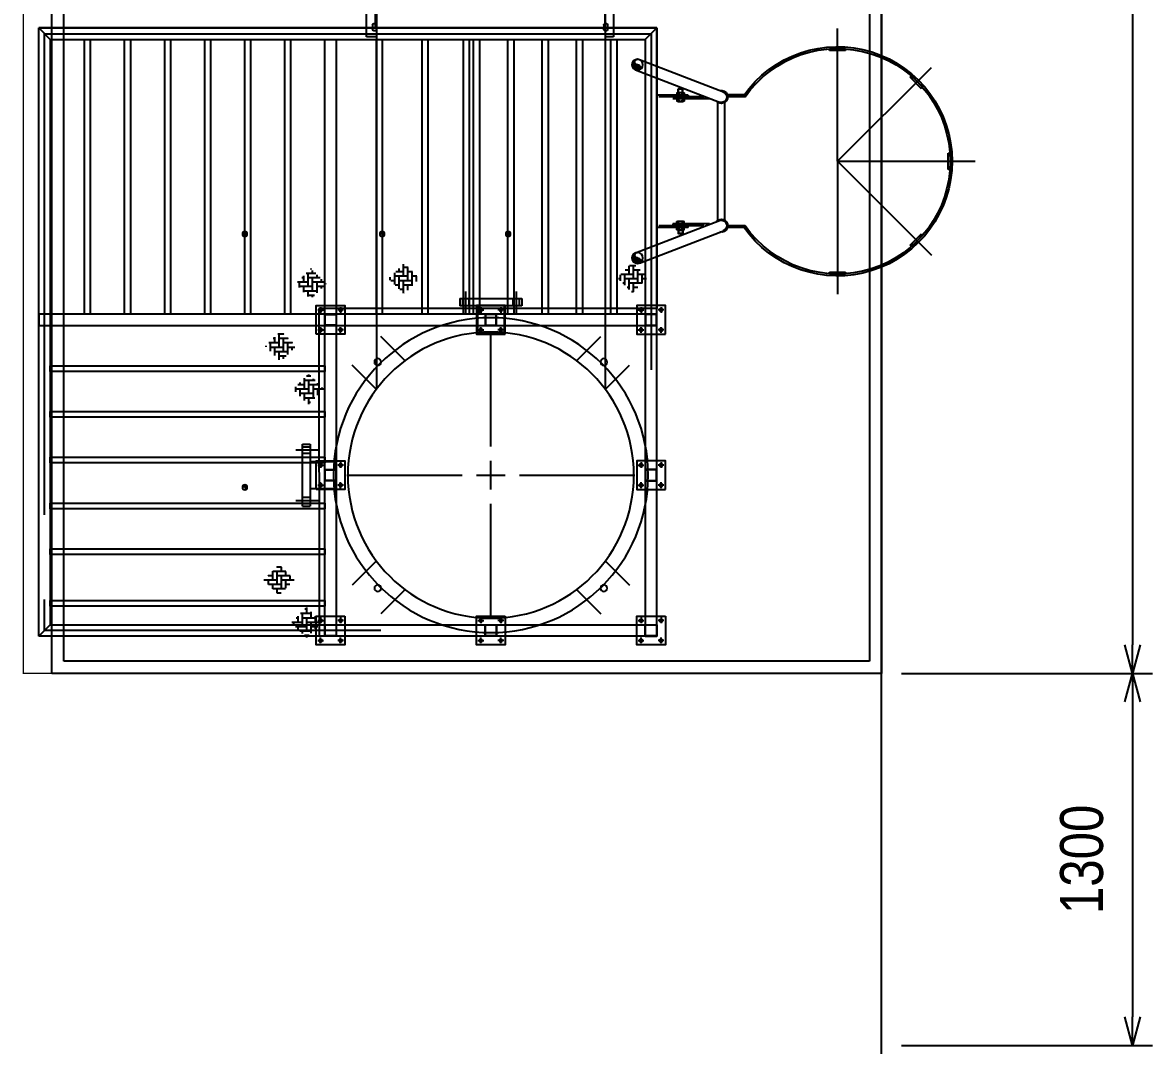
# Model space of a CAD drawing. Header units: millimetres. Extents: x -22441 to 51020, y -26401 to 84849.
# Drawn here: x 42008 to 45957, y 38500 to 42074 of the extents above; entities that cross this region are included whole.
import ezdxf

# ---------------------------------------------------------------- set-up
doc = ezdxf.new("R2010")
doc.units = ezdxf.units.MM
doc.layers.get('Defpoints').update_dxf_attribs({"color": 5})
doc.layers.add('SEAS-CCL-DUCT TEXT', color=7, linetype='Continuous')
doc.styles.add('.VnBook-AntiquaH', font='')
doc.styles.get('.VnBook-AntiquaH').set_extended_font_data('.VnArial NarrowH')
doc.dimstyles.new('1-100(MC)', dxfattribs={"dimtxt": 150, "dimasz": 100, "dimexe": 70, "dimexo": 70, "dimgap": 100, "dimtad": 1, "dimdec": 0, "dimzin": 0, "dimdsep": 46, "dimtxsty": '.VnBook-AntiquaH', "dimblk": 'OPEN30', "dimcen": 0, "dimdle": 70, "dimclrd": 8, "dimclre": 8, "dimclrt": 4, "dimadec": 0, "dimazin": 0, "dimtfac": 1, "dimtdec": 0, "dimtofl": 0, "dimtmove": 0, "dimatfit": 3, "dimldrblk": 'OPEN30', "dimfxl": 1, "dimtolj": 1, "dimtzin": 0, "dimlwd": -1, "dimlwe": -1, "dimarcsym": 0})

# ---------------------------------------------------------------- blocks, each defined once
blk = doc.blocks.new('A$7E95C11161D139')
at = {"lineweight": -3}
h = blk.add_hatch(color=256, dxfattribs=at)
h.dxf.hatch_style = 1
h.paths.add_polyline_path([(-15529.2, 2047.2, -0.414214), (-15548.3, 2028.1, -0.414214), (-15567.5, 2047.2, -1), (-15548.3, 2047.2, 1)])
h = blk.add_hatch(color=256, dxfattribs=at)
h.dxf.hatch_style = 1
h.paths.add_polyline_path([(-14854.2, 2047.2, -0.414214), (-14873.3, 2028.1, -0.414214), (-14892.5, 2047.2, -1), (-14873.3, 2047.2, 1)])
h = blk.add_hatch(color=256, dxfattribs=at)
h.dxf.hatch_style = 1
h.paths.add_polyline_path([(-15473.4, 1594.9, -0.414214), (-15464.9, 1603.4, -0.414214), (-15456.4, 1594.9, -1), (-15464.9, 1594.9, 1)])
h = blk.add_hatch(color=256, dxfattribs=at)
h.dxf.hatch_style = 1
h.paths.add_polyline_path([(-15473.4, 1154.5, -0.414214), (-15464.9, 1163, -0.414214), (-15456.4, 1154.5, -1), (-15464.9, 1154.5, 1)])
h = blk.add_hatch(color=256, dxfattribs=at)
h.dxf.hatch_style = 1
h.paths.add_polyline_path([(-16358.4, 674.5, -0.414214), (-16349.9, 683, -0.414214), (-16341.4, 674.5, -1), (-16349.9, 674.5, 1)])
h = blk.add_hatch(color=256, dxfattribs=at)
h.dxf.hatch_style = 1
h.paths.add_polyline_path([(-15473.4, 674.5, -0.414214), (-15464.9, 683, -0.414214), (-15456.4, 674.5, -1), (-15464.9, 674.5, 1)])
at = {"lineweight": -3, "ltscale": 2}
for q in [(-15210.8, 3227.1), (-15539.2, 3074.9), (-14882.5, 3074.9), (-15675.2, 2746.5), (-14746.4, 2746.5)]:
    blk.add_line((-15210.8, 2746.5), q, dxfattribs=at)
at = {"lineweight": -3}
for p, q in [((-15182.7, 3140.2), (-15238.9, 3140.2)), ((-15238.9, 3140.2), (-15238.9, 3133.5)), ((-15238.9, 3133.5), (-15182.7, 3133.5)), ((-15182.7, 3133.5), (-15182.7, 3140.2)), ((-15469.3, 3044.8), (-15509.1, 3005)), ((-15464.6, 3040), (-15469.3, 3044.8)), ((-14952.3, 3044.7), (-14957, 3040)), ((-14912.5, 3005), (-14952.3, 3044.7)), ((-15509.1, 3005), (-15504.3, 3000.3)), ((-15504.3, 3000.3), (-15464.6, 3040)), ((-14957, 3040), (-14917.3, 3000.2)), ((-14917.3, 3000.2), (-14912.5, 3005)), ((-15597.8, 2774.6), (-15604.6, 2774.6)), ((-15604.6, 2774.6), (-15604.6, 2718.4)), ((-15597.8, 2718.4), (-15597.8, 2774.6)), ((-14823.8, 2774.5), (-14823.8, 2718.3)), ((-14817.1, 2774.5), (-14823.8, 2774.5)), ((-14817.1, 2718.3), (-14817.1, 2774.5)), ((-15604.6, 2718.4), (-15597.8, 2718.4)), ((-14823.8, 2718.3), (-14817.1, 2718.3)), ((-15442.6, 2419.9), (-15442.6, 2361.8)), ((-15435.8, 2423.4), (-15435.8, 2362.8)), ((-14985.8, 2423.4), (-14985.8, 2362.8)), ((-14979.1, 2419.9), (-14979.1, 2361.8)), ((-15566.2, 2054.1), (-15453.7, 2347.2)), ((-15530.5, 2040.4), (-15418, 2333.5)), ((-15417, 2352.7), (-15004.6, 2352.7)), ((-14891.2, 2040.4), (-15003.7, 2333.5)), ((-14855.5, 2054.1), (-14968, 2347.2)), ((-15429.3, 2298.9), (-15429.3, 2171.2)), ((-15417, 2328), (-15004.6, 2328)), ((-14992.4, 2298.9), (-14992.4, 2171.2)), ((-15435.8, 2278.9), (-15435.8, 2122.1)), ((-14985.8, 2278.9), (-14985.8, 2122.1)), ((-15442.4, 2223.7), (-15435.8, 2223.7)), ((-15442.4, 2223.7), (-15442.4, 2119.5)), ((-14979.3, 2223.7), (-14985.8, 2223.7)), ((-14979.3, 2223.7), (-14979.3, 2119.5)), ((-15463.3, 2205.4), (-15464.6, 2204)), ((-15451.5, 2204), (-15464.6, 2204)), ((-15464.6, 2204), (-15464.6, 2190.9)), ((-15451.5, 2190.9), (-15464.6, 2190.9)), ((-15464.6, 2190.9), (-15463.3, 2189.6)), ((-15451.5, 2205.4), (-15463.3, 2205.4)), ((-15463.3, 2205.4), (-15463.3, 2189.6)), ((-15451.5, 2189.6), (-15463.3, 2189.6)), ((-15451.5, 2187.8), (-15451.5, 2207.1)), ((-15450.2, 2210.4), (-15443.7, 2210.4)), ((-15450.2, 2203.9), (-15443.7, 2203.9)), ((-15450.2, 2191), (-15443.7, 2191)), ((-15450.2, 2184.6), (-15443.7, 2184.6)), ((-15442.4, 2187.8), (-15442.4, 2207.1)), ((-15429.3, 2210.4), (-15421.5, 2210.4)), ((-15429.3, 2203.9), (-15421.5, 2203.9)), ((-15429.3, 2191), (-15421.5, 2191)), ((-15429.3, 2184.6), (-15421.5, 2184.6)), ((-15420.2, 2187.8), (-15420.2, 2207.1)), ((-15001.4, 2187.8), (-15001.4, 2207.1)), ((-14992.4, 2210.4), (-15000.2, 2210.4)), ((-14992.4, 2203.9), (-15000.2, 2203.9)), ((-14992.4, 2191), (-15000.2, 2191)), ((-14992.4, 2184.6), (-15000.2, 2184.6)), ((-14979.2, 2187.8), (-14979.2, 2207.1)), ((-14971.4, 2210.4), (-14978, 2210.4)), ((-14971.4, 2203.9), (-14978, 2203.9)), ((-14971.4, 2191), (-14978, 2191)), ((-14971.4, 2184.6), (-14978, 2184.6)), ((-14970.2, 2187.8), (-14970.2, 2207.1)), ((-14970.1, 2205.4), (-14958.3, 2205.4)), ((-14970.1, 2204), (-14957, 2204)), ((-14970.1, 2190.9), (-14957, 2190.9)), ((-14970.1, 2189.6), (-14958.3, 2189.6)), ((-14958.3, 2205.4), (-14957, 2204)), ((-14958.3, 2205.4), (-14958.3, 2189.6)), ((-14957, 2190.9), (-14958.3, 2189.6)), ((-14957, 2204), (-14957, 2190.9)), ((-15429.3, 2171.2), (-15435.8, 2171.2)), ((-16869.9, 2114.5), (-14744.9, 2114.5)), ((-16869.9, 2074.5), (-16869.9, 2114.5)), ((-16829.9, 2114.5), (-16869.9, 2114.5)), ((-16869.9, 2114.5), (-16869.9, -45.5)), ((-16829.9, -5.5), (-16829.9, 2114.5)), ((-15784.9, -45.5), (-15784.9, 2114.5)), ((-15784.9, 2114.5), (-15744.9, 2114.5)), ((-15744.9, 2114.5), (-15744.9, -45.5)), ((-14744.9, 2114.5), (-14784.9, 2074.5)), ((-14784.9, 2074.5), (-14744.9, 2114.5)), ((-14744.9, 2114.5), (-14744.9, -45.5)), ((-14784.9, 2074.5), (-16869.9, 2074.5)), ((-14784.9, -5.5), (-14784.9, 2074.5)), ((-16608.3, 1935.2), (-16691.9, 2018.8)), ((-16006.5, 1935.2), (-15922.9, 2018.8)), ((-14784.9, 1974.5), (-15744.9, 1974.5)), ((-15744.9, 1974.5), (-15744.9, 1954.5)), ((-15744.9, 1954.5), (-14784.9, 1954.5)), ((-14784.9, 1954.5), (-14784.9, 1974.5)), ((-13865.4, 1963.7), (-14776.4, 1963.7)), ((-14776.4, 1963.7), (-14776.4, 1935.7)), ((-14735.4, 1942.6), (-14748.7, 1942.6)), ((-16708.1, 1835.4), (-16791.7, 1919)), ((-14248.8, 1934.5), (-16007.4, 1934.5)), ((-15906.7, 1835.4), (-15823, 1919)), ((-14735.4, 1929.4), (-14748.7, 1929.4)), ((-15744.9, 1854.5), (-15744.9, 1834.5)), ((-14784.9, 1854.5), (-15744.9, 1854.5)), ((-15744.9, 1834.5), (-14784.9, 1834.5)), ((-14784.9, 1834.5), (-14784.9, 1854.5)), ((-15744.9, 1734.5), (-15744.9, 1714.5)), ((-14784.9, 1734.5), (-15744.9, 1734.5)), ((-15744.9, 1714.5), (-14784.9, 1714.5)), ((-14784.9, 1714.5), (-14784.9, 1734.5)), ((-15666.3, 1622.7), (-15744.2, 1622.7)), ((-15715.6, 1643.3), (-15715.6, 1425.7)), ((-15689.7, 1643.3), (-15715.6, 1643.3)), ((-15689.7, 1633.9), (-15715.6, 1633.9)), ((-15689.7, 1425.7), (-15689.7, 1643.3)), ((-15715.6, 1581.6), (-15807.4, 1581.6)), ((-15807.4, 1487.4), (-15807.4, 1581.6)), ((-15744.9, 1614.5), (-15744.9, 1594.5)), ((-14784.9, 1614.5), (-15744.9, 1614.5)), ((-15744.9, 1594.5), (-14784.9, 1594.5)), ((-15689.7, 1611.6), (-15715.6, 1611.6)), ((-14784.9, 1594.5), (-14784.9, 1614.5)), ((-15715.6, 1487.4), (-15807.4, 1487.4)), ((-14784.9, 1494.5), (-15744.9, 1494.5)), ((-15744.9, 1494.5), (-15744.9, 1474.5)), ((-15744.9, 1474.5), (-14784.9, 1474.5)), ((-14784.9, 1474.5), (-14784.9, 1494.5)), ((-15744.9, 1459.1), (-15744.9, 1439.1)), ((-14784.9, 1459.1), (-15744.9, 1459.1)), ((-15744.9, 1439.1), (-14784.9, 1439.1)), ((-15666.3, 1446.3), (-15744.2, 1446.3)), ((-15689.7, 1457.4), (-15715.6, 1457.4)), ((-15689.7, 1435.1), (-15715.6, 1435.1)), ((-15689.7, 1425.7), (-15715.6, 1425.7)), ((-14784.9, 1439.1), (-14784.9, 1459.1)), ((-14784.9, 1314.5), (-15744.9, 1314.5)), ((-15744.9, 1314.5), (-15744.9, 1294.5)), ((-14784.9, 1294.5), (-14784.9, 1314.5)), ((-15744.9, 1294.5), (-14784.9, 1294.5)), ((-16708.1, 1233.6), (-16791.7, 1150)), ((-15906.7, 1233.6), (-15823, 1150)), ((-14784.9, 1154.5), (-15744.9, 1154.5)), ((-15744.9, 1154.5), (-15744.9, 1134.5)), ((-14784.9, 1134.5), (-14784.9, 1154.5)), ((-16608.3, 1133.8), (-16691.9, 1050.1)), ((-14248.8, 1134.5), (-16007.4, 1134.5)), ((-16006.5, 1133.8), (-15922.9, 1050.1)), ((-15744.9, 1134.5), (-14784.9, 1134.5)), ((-14776.4, 1133.4), (-14776.4, 1100.2)), ((-14735.4, 1134.6), (-14748.7, 1134.6)), ((-14735.4, 1121.3), (-14748.7, 1121.3)), ((-14776.4, 1100.2), (-13865.4, 1100.2)), ((-14784.9, 994.5), (-16869.9, 994.5)), ((-16869.9, 994.5), (-16869.9, 954.5)), ((-16354.4, 994.5), (-16260.3, 994.5)), ((-16354.4, 902.7), (-16354.4, 994.5)), ((-16260.3, 902.7), (-16260.3, 994.5)), ((-14784.9, 954.5), (-14784.9, 994.5)), ((-16869.9, 954.5), (-14784.9, 954.5)), ((-16744.9, 954.5), (-16764.9, 954.5)), ((-16764.9, 954.5), (-16764.9, -5.5)), ((-16744.9, -5.5), (-16744.9, 954.5)), ((-16564.9, 954.5), (-16584.9, 954.5)), ((-16584.9, 954.5), (-16584.9, -5.5)), ((-16564.9, -5.5), (-16564.9, 954.5)), ((-16404.9, 954.5), (-16424.9, 954.5)), ((-16424.9, 954.5), (-16424.9, -5.5)), ((-16404.9, -5.5), (-16404.9, 954.5)), ((-16264.9, 954.5), (-16264.9, -5.5)), ((-16244.9, 954.5), (-16264.9, 954.5)), ((-16244.9, -5.5), (-16244.9, 954.5)), ((-16104.9, 954.5), (-16104.9, -5.5)), ((-16084.9, 954.5), (-16104.9, 954.5)), ((-16084.9, -5.5), (-16084.9, 954.5)), ((-15944.9, 954.5), (-15944.9, -5.5)), ((-15924.9, 954.5), (-15944.9, 954.5)), ((-15924.9, -5.5), (-15924.9, 954.5)), ((-16395.6, 853.4), (-16395.6, 931.3)), ((-16219.2, 853.4), (-16219.2, 931.3)), ((-16416.2, 876.8), (-16416.2, 902.7)), ((-16198.6, 902.7), (-16416.2, 902.7)), ((-16416.2, 876.8), (-16198.6, 876.8)), ((-16406.8, 876.8), (-16406.8, 902.7)), ((-16384.4, 876.8), (-16384.4, 902.7)), ((-16230.3, 876.8), (-16230.3, 902.7)), ((-16208, 876.8), (-16208, 902.7)), ((-16198.6, 876.8), (-16198.6, 902.7)), ((-14784.9, 834.5), (-15744.9, 834.5)), ((-15744.9, 834.5), (-15744.9, 814.5)), ((-14784.9, 814.5), (-14784.9, 834.5)), ((-15744.9, 814.5), (-14784.9, 814.5)), ((-15744.9, 694.5), (-15744.9, 674.5)), ((-14784.9, 694.5), (-15744.9, 694.5)), ((-15744.9, 674.5), (-14784.9, 674.5)), ((-14784.9, 674.5), (-14784.9, 694.5)), ((-14784.9, 554.5), (-15744.9, 554.5)), ((-15744.9, 554.5), (-15744.9, 534.5)), ((-14784.9, 534.5), (-14784.9, 554.5)), ((-15744.9, 534.5), (-14784.9, 534.5)), ((-15744.9, 414.5), (-15744.9, 394.5)), ((-14784.9, 414.5), (-15744.9, 414.5)), ((-14784.9, 394.5), (-14784.9, 414.5)), ((-15744.9, 394.5), (-14784.9, 394.5)), ((-15744.9, 274.5), (-15744.9, 254.5)), ((-14784.9, 274.5), (-15744.9, 274.5)), ((-15744.9, 254.5), (-14784.9, 254.5)), ((-14784.9, 254.5), (-14784.9, 274.5)), ((-14784.9, 134.5), (-15744.9, 134.5)), ((-15744.9, 134.5), (-15744.9, 114.5)), ((-14784.9, 114.5), (-14784.9, 134.5)), ((-15744.9, 114.5), (-14784.9, 114.5)), ((-16829.9, -5.5), (-16869.9, -45.5)), ((-16869.9, -45.5), (-16829.9, -5.5)), ((-14784.9, -5.5), (-16829.9, -5.5)), ((-16764.9, -5.5), (-16744.9, -5.5)), ((-16584.9, -5.5), (-16564.9, -5.5)), ((-16424.9, -5.5), (-16404.9, -5.5)), ((-16264.9, -5.5), (-16244.9, -5.5)), ((-16104.9, -5.5), (-16084.9, -5.5)), ((-15944.9, -5.5), (-15924.9, -5.5)), ((-14744.9, -45.5), (-14784.9, -5.5)), ((-14744.9, -45.5), (-14784.9, -5.5)), ((-16869.9, -45.5), (-14744.9, -45.5)), ((-15744.9, -45.5), (-15784.9, -45.5))]:
    blk.add_line(p, q, dxfattribs=at)
at = {"lineweight": -3, "ltscale": 20}
for p, q in [((-17000, 2900), (-17000, 0)), ((0, 2900), (-17000, 2900)), ((-16958, 2858), (-16958, 42)), ((-42, 2858), (-16958, 2858)), ((-14744.9, 2114.5), (-15725.7, 2114.5)), ((-15725.7, 2114.5), (-15725.7, 933.4)), ((-14744.9, -45.5), (-14744.9, 2114.5)), ((-16869.9, 934.5), (-16869.9, -45.5)), ((-15725.7, 933.4), (-16869.9, 934.5)), ((-16958, 42), (-42, 42)), ((-17000, 0), (0, 0)), ((-16869.9, -45.5), (-14744.9, -45.5))]:
    blk.add_line(p, q, dxfattribs=at)
at = {"lineweight": -3, "ltscale": 0.1}
for p, q in [((-16884.9, 2139.5), (-16884.9, 2119.5)), ((-16814.9, 2139.5), (-16814.9, 2119.5)), ((-16342.4, 2139.5), (-16342.4, 2119.5)), ((-16272.4, 2139.5), (-16272.4, 2119.5)), ((-15799.9, 2139.5), (-15799.9, 2119.5)), ((-15729.9, 2139.5), (-15729.9, 2119.5)), ((-16894.9, 2129.5), (-16874.9, 2129.5)), ((-16804.9, 2129.5), (-16824.9, 2129.5)), ((-16352.4, 2129.5), (-16332.4, 2129.5)), ((-16262.4, 2129.5), (-16282.4, 2129.5)), ((-15809.9, 2129.5), (-15789.9, 2129.5)), ((-15719.9, 2129.5), (-15739.9, 2129.5)), ((-16894.9, 2059.5), (-16874.9, 2059.5)), ((-16884.9, 2049.5), (-16884.9, 2069.5)), ((-16804.9, 2059.5), (-16824.9, 2059.5)), ((-16814.9, 2049.5), (-16814.9, 2069.5)), ((-16352.4, 2059.5), (-16332.4, 2059.5)), ((-16342.4, 2049.5), (-16342.4, 2069.5)), ((-16262.4, 2059.5), (-16282.4, 2059.5)), ((-16272.4, 2049.5), (-16272.4, 2069.5)), ((-15809.9, 2059.5), (-15789.9, 2059.5)), ((-15799.9, 2049.5), (-15799.9, 2069.5)), ((-15719.9, 2059.5), (-15739.9, 2059.5)), ((-15729.9, 2049.5), (-15729.9, 2069.5)), ((-15637, 2064), (-15637, 2018.3)), ((-15636.9, 2064), (-15606.5, 2064)), ((-15621.7, 2079.2), (-15621.7, 2064)), ((-15606.5, 2071.8), (-15606.5, 2048.8)), ((-15591.2, 2056.6), (-15591.2, 2033.6)), ((-15667.4, 2033.6), (-15637, 2033.6)), ((-15667.4, 2033.5), (-15667.4, 2026.7)), ((-15659, 2018.3), (-15621.7, 2018.3)), ((-15652.2, 2048.7), (-15652.2, 2033.6)), ((-15652.2, 2018.3), (-15652.2, 2011.5)), ((-15637, 2048.8), (-15591.2, 2048.8)), ((-15621.7, 2048.8), (-15621.7, 2003.1)), ((-15621.7, 2033.6), (-15576, 2033.6)), ((-15606.5, 2033.6), (-15606.5, 1988.4)), ((-15606.5, 2018.3), (-15576.6, 2018.3)), ((-15591.2, 2018.3), (-15591.2, 2003.6)), ((-15576, 2041.3), (-15576, 2041.3)), ((-15576, 2041.3), (-15576, 2018.9)), ((-15643.8, 2003.1), (-15606.5, 2003.1)), ((-15637, 2003.1), (-15637, 1996.2)), ((-15628.6, 1987.8), (-15607, 1987.8)), ((-15628.6, 1987.8), (-15628.6, 1987.8)), ((-15621.7, 1987.8), (-15621.7, 1981)), ((-16894.9, 1569.5), (-16874.9, 1569.5)), ((-16884.9, 1579.5), (-16884.9, 1559.5)), ((-16804.9, 1569.5), (-16824.9, 1569.5)), ((-16814.9, 1579.5), (-16814.9, 1559.5)), ((-15809.9, 1569.5), (-15789.9, 1569.5)), ((-15799.9, 1579.5), (-15799.9, 1559.5)), ((-15719.9, 1569.5), (-15739.9, 1569.5)), ((-15729.9, 1579.5), (-15729.9, 1559.5)), ((-16884.9, 1489.5), (-16884.9, 1509.5)), ((-16814.9, 1489.5), (-16814.9, 1509.5)), ((-15799.9, 1489.5), (-15799.9, 1509.5)), ((-15729.9, 1489.5), (-15729.9, 1509.5)), ((-16894.9, 1499.5), (-16874.9, 1499.5)), ((-16804.9, 1499.5), (-16824.9, 1499.5)), ((-15809.9, 1499.5), (-15789.9, 1499.5)), ((-15719.9, 1499.5), (-15739.9, 1499.5)), ((-15630.7, 1274.7), (-15612.7, 1274.7)), ((-15627.9, 1277.5), (-15627.9, 1274.7)), ((-15612.7, 1276.2), (-15612.7, 1259.4)), ((-15673.6, 1231.8), (-15673.6, 1231.1)), ((-15671.5, 1229), (-15627.9, 1229)), ((-15661.2, 1244.2), (-15643.1, 1244.2)), ((-15658.4, 1247), (-15658.4, 1244.2)), ((-15658.4, 1229), (-15658.4, 1215.9)), ((-15643.1, 1262.3), (-15643.1, 1229)), ((-15643.1, 1259.4), (-15597.4, 1259.4)), ((-15627.9, 1259.4), (-15627.9, 1213.7)), ((-15627.9, 1244.2), (-15582.2, 1244.2)), ((-15612.7, 1244.2), (-15612.7, 1198.5)), ((-15612.7, 1229), (-15570.4, 1229)), ((-15597.4, 1261), (-15597.4, 1244.2)), ((-15597.4, 1229), (-15597.4, 1201.9)), ((-15582.2, 1245.7), (-15582.2, 1229)), ((-15582.2, 1245.7), (-15582.2, 1245.7)), ((-15656.2, 1213.7), (-15612.7, 1213.7)), ((-15643.1, 1213.7), (-15643.1, 1200.6)), ((-15641, 1198.5), (-15600.9, 1198.5)), ((-15627.9, 1198.5), (-15627.9, 1185.4)), ((-15597.4, 1213.7), (-15585.6, 1213.7)), ((-15625.7, 1183.2), (-15616.1, 1183.2)), ((-15625.7, 1183.2), (-15625.7, 1183.2)), ((-16894.9, 1009.5), (-16874.9, 1009.5)), ((-16884.9, 1019.5), (-16884.9, 999.5)), ((-16804.9, 1009.5), (-16824.9, 1009.5)), ((-16814.9, 1019.5), (-16814.9, 999.5)), ((-16352.4, 1009.5), (-16332.4, 1009.5)), ((-16342.4, 1019.5), (-16342.4, 999.5)), ((-16262.4, 1009.5), (-16282.4, 1009.5)), ((-16272.4, 1019.5), (-16272.4, 999.5)), ((-15809.9, 1009.5), (-15789.9, 1009.5)), ((-15799.9, 1019.5), (-15799.9, 999.5)), ((-15719.9, 1009.5), (-15739.9, 1009.5)), ((-15729.9, 1019.5), (-15729.9, 999.5)), ((-16884.9, 929.5), (-16884.9, 949.5)), ((-16814.9, 929.5), (-16814.9, 949.5)), ((-16342.4, 929.5), (-16342.4, 949.5)), ((-16272.4, 929.5), (-16272.4, 949.5)), ((-16007.5, 950.3), (-16007.5, 914.2)), ((-15799.9, 929.5), (-15799.9, 949.5)), ((-15729.9, 929.5), (-15729.9, 949.5)), ((-15648.7, 949.1), (-15648.7, 927)), ((-15640.4, 957.5), (-15637.6, 957.5)), ((-15633.5, 953.4), (-15633.5, 911.7)), ((-16894.9, 939.5), (-16874.9, 939.5)), ((-16844.7, 922), (-16837.1, 922)), ((-16837.1, 929.6), (-16837.1, 906.7)), ((-16829.5, 937.2), (-16815.9, 937.2)), ((-16804.9, 939.5), (-16824.9, 939.5)), ((-16821.8, 937.2), (-16821.8, 891.5)), ((-16821.8, 922), (-16800.7, 922)), ((-16806.6, 922), (-16806.6, 876.3)), ((-16352.4, 939.5), (-16332.4, 939.5)), ((-16262.4, 939.5), (-16282.4, 939.5)), ((-16038, 919.8), (-16038, 883.7)), ((-16038, 914.2), (-15992.2, 914.2)), ((-16028.4, 929.4), (-16007.5, 929.4)), ((-16022.7, 935.1), (-16022.7, 929.4)), ((-16022.7, 914.2), (-16022.7, 868.5)), ((-16007.5, 944.7), (-16001.2, 944.7)), ((-15992.2, 935.7), (-15992.2, 898.9)), ((-15992.2, 929.4), (-15986, 929.4)), ((-15977, 920.4), (-15977, 883.7)), ((-15977, 914.2), (-15970.8, 914.2)), ((-15809.9, 939.5), (-15789.9, 939.5)), ((-15719.9, 939.5), (-15739.9, 939.5)), ((-15686.1, 911.7), (-15679.2, 911.7)), ((-15679.2, 918.7), (-15679.2, 896.5)), ((-15670.9, 927), (-15633.5, 927)), ((-15664, 927), (-15664, 881.3)), ((-15664, 911.7), (-15618.2, 911.7)), ((-15655.6, 942.2), (-15648.7, 942.2)), ((-15648.7, 911.7), (-15648.7, 866)), ((-15633.5, 942.2), (-15622.3, 942.2)), ((-15618.2, 938.1), (-15618.2, 896.5)), ((-15618.2, 927), (-15607.1, 927)), ((-15603, 922.9), (-15603, 888.8)), ((-15603, 911.7), (-15591.9, 911.7)), ((-16875.2, 891.5), (-16867.5, 891.5)), ((-16867.5, 899.2), (-16867.5, 882.8)), ((-16861, 876.3), (-16852.3, 876.3)), ((-16860, 906.7), (-16821.8, 906.7)), ((-16852.3, 906.7), (-16852.3, 867.5)), ((-16852.3, 891.5), (-16806.6, 891.5)), ((-16837.1, 891.5), (-16837.1, 852.3)), ((-16837.1, 876.3), (-16791.3, 876.3)), ((-16821.8, 876.3), (-16821.8, 838.8)), ((-16806.6, 906.7), (-16785.4, 906.7)), ((-16791.3, 906.7), (-16791.3, 869.3)), ((-16791.3, 891.5), (-16770.2, 891.5)), ((-16776.1, 891.5), (-16776.1, 884.5)), ((-16776.1, 891.5), (-16776.1, 891.5)), ((-16058.9, 898.9), (-16038, 898.9)), ((-16053.2, 904.6), (-16053.2, 898.9)), ((-16046.3, 883.7), (-16022.7, 883.7)), ((-16022.7, 898.9), (-15977, 898.9)), ((-16007.5, 898.9), (-16007.5, 853.2)), ((-16007.5, 883.7), (-15968, 883.7)), ((-15992.2, 883.7), (-15992.2, 859.5)), ((-15961.8, 905.2), (-15961.8, 890)), ((-15961.8, 905.2), (-15961.8, 905.2)), ((-15961.8, 898.9), (-15955.5, 898.9)), ((-15682.7, 896.5), (-15664, 896.5)), ((-15667.5, 881.3), (-15648.7, 881.3)), ((-15648.7, 896.5), (-15603, 896.5)), ((-15633.5, 896.5), (-15633.5, 858.3)), ((-15633.5, 881.3), (-15610.5, 881.3)), ((-15618.2, 881.3), (-15618.2, 873.6)), ((-15587.8, 907.6), (-15587.8, 907.6)), ((-15587.8, 907.6), (-15587.8, 904)), ((-16845.8, 861), (-16837.1, 861)), ((-16830.5, 845.8), (-16821.8, 845.8)), ((-16830.5, 845.8), (-16830.5, 845.8)), ((-16821.8, 861), (-16799.6, 861)), ((-16806.6, 861), (-16806.6, 854.1)), ((-16689.3, 832), (-16689.3, 818.4)), ((-16674.1, 847.2), (-16674.1, 803.2)), ((-16674.1, 833.7), (-16659.3, 833.7)), ((-16658.9, 833.3), (-16658.9, 788)), ((-16031.1, 868.5), (-16007.5, 868.5)), ((-16015.9, 853.2), (-16015.9, 853.2)), ((-16015.9, 853.2), (-15998.5, 853.2)), ((-15992.2, 868.5), (-15983.3, 868.5)), ((-15870.2, 840.5), (-15860.9, 840.5)), ((-15860.9, 849.8), (-15860.9, 825.2)), ((-15845.6, 841.8), (-15845.6, 810)), ((-15845.6, 840.5), (-15844.3, 840.5)), ((-15652.2, 866), (-15633.5, 866)), ((-15652.2, 866), (-15652.2, 866)), ((-16719.8, 801.5), (-16719.8, 788.2)), ((-16704.6, 816.7), (-16704.6, 772.9)), ((-16704.6, 803.2), (-16658.9, 803.2)), ((-16702.9, 818.4), (-16674.1, 818.4)), ((-16689.3, 803.2), (-16689.3, 757.7)), ((-16658.9, 818.4), (-16644, 818.4)), ((-16643.6, 818), (-16643.6, 772.7)), ((-16643.6, 803.2), (-16628.8, 803.2)), ((-16628.4, 802.8), (-16628.4, 786.9)), ((-16628.4, 802.8), (-16628.4, 802.8)), ((-15904.7, 794.7), (-15876.1, 794.7)), ((-15900.7, 810), (-15891.3, 810)), ((-15891.3, 819.3), (-15891.3, 794.7)), ((-15885.4, 825.2), (-15845.6, 825.2)), ((-15876.1, 825.2), (-15876.1, 779.5)), ((-15876.1, 810), (-15830.4, 810)), ((-15860.9, 810), (-15860.9, 764.3)), ((-15860.9, 794.7), (-15815.1, 794.7)), ((-15845.6, 794.7), (-15845.6, 759)), ((-15830.4, 826.5), (-15830.4, 794.7)), ((-15830.4, 825.2), (-15829.1, 825.2)), ((-15815.1, 811.3), (-15815.1, 789.5)), ((-15815.1, 811.3), (-15815.1, 811.3)), ((-15815.1, 810), (-15813.9, 810)), ((-16719.6, 788), (-16704.6, 788)), ((-16704.4, 772.7), (-16689.3, 772.7)), ((-16689.3, 788), (-16643.6, 788)), ((-16689.1, 757.5), (-16674.1, 757.5)), ((-16674.1, 788), (-16674.1, 742.5)), ((-16674.1, 772.7), (-16642.5, 772.7)), ((-16658.9, 772.7), (-16658.9, 756.4)), ((-16658.9, 757.5), (-16657.8, 757.5)), ((-16628.4, 788), (-16627.3, 788)), ((-15889.4, 779.5), (-15860.9, 779.5)), ((-15874.2, 764.3), (-15845.6, 764.3)), ((-15845.6, 779.5), (-15825.1, 779.5)), ((-15830.4, 779.5), (-15830.4, 774.2)), ((-16673.9, 742.2), (-16673, 742.2)), ((-16673.9, 742.2), (-16673.9, 742.2)), ((-15859, 749), (-15855.6, 749)), ((-15859, 749), (-15859, 749))]:
    blk.add_line(p, q, dxfattribs=at)
at = {"lineweight": -3, "ltscale": 3}
for p, q in [((-14764.9, 2094.9), (-15939.9, 2094.5)), ((-14764.9, -25.5), (-14764.9, 2094.9)), ((-16849.9, 1149.5), (-16849.9, -25.5)), ((-16849.9, -25.5), (-16742.4, -25.5)), ((-16446.6, -25.5), (-14764.9, -25.5))]:
    blk.add_line(p, q, dxfattribs=at)
at = {"lineweight": -3, "transparency": 16777216}
for p, q in [((-16307.4, 1634.5), (-16307.4, 2038)), ((-16307.4, 1484.5), (-16307.4, 1584.5)), ((-16810.9, 1534.5), (-16407.4, 1534.5)), ((-16357.4, 1534.5), (-16257.4, 1534.5)), ((-16207.4, 1534.5), (-15803.9, 1534.5)), ((-16307.4, 1031), (-16307.4, 1434.5))]:
    blk.add_line(p, q, dxfattribs=at)
at = {"lineweight": -3, "ltscale": 5}
for p, q in [((-14745.4, 1932.7), (-14745.4, 1929.4)), ((-13896.4, 1932.7), (-14745.4, 1932.7)), ((-14745.4, 1134.6), (-14745.4, 1131.2)), ((-14745.4, 1131.2), (-13896.4, 1131.2))]:
    blk.add_line(p, q, dxfattribs=at)
at = {"lineweight": -3}
for points in [[(-16799.9, 2144.5), (-16899.9, 2144.5), (-16899.9, 2044.5), (-16799.9, 2044.5)], [(-16357.4, 2144.5), (-16257.4, 2144.5), (-16257.4, 2044.5), (-16357.4, 2044.5)], [(-15814.9, 2144.5), (-15714.9, 2144.5), (-15714.9, 2044.5), (-15814.9, 2044.5)], [(-16829.9, 2114.5), (-16869.9, 2114.5), (-16869.9, 2074.5), (-16829.9, 2074.5)], [(-16830.9, 2113.5), (-16868.9, 2113.5), (-16868.9, 2075.5), (-16830.9, 2075.5)], [(-16327.4, 2114.5), (-16287.4, 2114.5), (-16287.4, 2074.5), (-16327.4, 2074.5)], [(-16326.4, 2113.5), (-16288.4, 2113.5), (-16288.4, 2075.5), (-16326.4, 2075.5)], [(-15784.9, 2114.5), (-15744.9, 2114.5), (-15744.9, 2074.5), (-15784.9, 2074.5)], [(-15783.9, 2113.5), (-15745.9, 2113.5), (-15745.9, 2075.5), (-15783.9, 2075.5)], [(-16799.9, 1584.5), (-16899.9, 1584.5), (-16899.9, 1484.5), (-16799.9, 1484.5)], [(-15814.9, 1584.5), (-15714.9, 1584.5), (-15714.9, 1484.5), (-15814.9, 1484.5)], [(-16829.9, 1554.5), (-16869.9, 1554.5), (-16869.9, 1514.5), (-16829.9, 1514.5)], [(-16830.9, 1553.5), (-16868.9, 1553.5), (-16868.9, 1515.5), (-16830.9, 1515.5)], [(-15784.9, 1554.5), (-15744.9, 1554.5), (-15744.9, 1514.5), (-15784.9, 1514.5)], [(-15783.9, 1553.5), (-15745.9, 1553.5), (-15745.9, 1515.5), (-15783.9, 1515.5)], [(-16799.9, 1024.5), (-16899.9, 1024.5), (-16899.9, 924.5), (-16799.9, 924.5)], [(-16829.9, 994.5), (-16869.9, 994.5), (-16869.9, 954.5), (-16829.9, 954.5)], [(-16830.9, 993.5), (-16868.9, 993.5), (-16868.9, 955.5), (-16830.9, 955.5)], [(-16357.4, 924.5), (-16257.4, 924.5), (-16257.4, 1024.5), (-16357.4, 1024.5)], [(-16327.4, 954.5), (-16287.4, 954.5), (-16287.4, 994.5), (-16327.4, 994.5)], [(-16326.4, 955.5), (-16288.4, 955.5), (-16288.4, 993.5), (-16326.4, 993.5)], [(-15814.9, 924.5), (-15714.9, 924.5), (-15714.9, 1024.5), (-15814.9, 1024.5)], [(-15784.9, 954.5), (-15744.9, 954.5), (-15744.9, 994.5), (-15784.9, 994.5)], [(-15783.9, 955.5), (-15745.9, 955.5), (-15745.9, 993.5), (-15783.9, 993.5)]]:
    blk.add_lwpolyline(points, close=True, dxfattribs=at)
for centre, radius in [((-16884.9, 2129.5), 5), ((-16814.9, 2129.5), 5), ((-16342.4, 2129.5), 5), ((-16272.4, 2129.5), 5), ((-15799.9, 2129.5), 5), ((-15729.9, 2129.5), 5), ((-16884.9, 2059.5), 5), ((-16814.9, 2059.5), 5), ((-16342.4, 2059.5), 5), ((-16272.4, 2059.5), 5), ((-15799.9, 2059.5), 5), ((-15729.9, 2059.5), 5), ((-15548.3, 2047.2), 19.1), ((-14873.3, 2047.2), 19.1), ((-16702.5, 1929.6), 11.8), ((-15912.2, 1929.6), 11.8), ((-15464.9, 1594.9), 8.5), ((-16884.9, 1569.5), 5), ((-16814.9, 1569.5), 5), ((-15799.9, 1569.5), 5), ((-15729.9, 1569.5), 5), ((-16884.9, 1499.5), 5), ((-16814.9, 1499.5), 5), ((-15799.9, 1499.5), 5), ((-15729.9, 1499.5), 5), ((-16702.5, 1139.3), 11.8), ((-15912.2, 1139.3), 11.8), ((-15464.9, 1154.5), 8.5), ((-16884.9, 1009.5), 5), ((-16814.9, 1009.5), 5), ((-16342.4, 1009.5), 5), ((-16272.4, 1009.5), 5), ((-15799.9, 1009.5), 5), ((-15729.9, 1009.5), 5), ((-16884.9, 939.5), 5), ((-16814.9, 939.5), 5), ((-16342.4, 939.5), 5), ((-16272.4, 939.5), 5), ((-15799.9, 939.5), 5), ((-15729.9, 939.5), 5), ((-16349.9, 674.5), 8.5), ((-15464.9, 674.5), 8.5)]:
    blk.add_circle(centre, radius, dxfattribs=at)
at = {"lineweight": -3, "ltscale": 20}
for radius in [550, 500]:
    blk.add_circle((-16307.4, 1534.5), radius, dxfattribs=at)
at = {"lineweight": -3, "ltscale": 5}
blk.add_circle((-16307.4, 1534.5), 500, dxfattribs=at)
at = {"lineweight": -3}
for centre, radius, start, end in [((-15210.8, 2746.5), 400.4, 304.8499, 235.1501), ((-15210.8, 2746.5), 393.8, 304.8499, 235.1501), ((-15435.8, 2340.3), 22.5, 310.0788, 193.6554), ((-15435.8, 2340.3), 19.1, 341.8671, 161.8671), ((-15435.8, 2340.3), 22.5, 310.0788, 90), ((-14985.8, 2340.3), 22.5, 90, 229.9212), ((-14985.8, 2340.3), 22.5, 346.3446, 229.9212), ((-14985.8, 2340.3), 19.1, 18.1329, 198.1329), ((-15446.6, 2207.1), 4.83, 138.2221, 221.7779), ((-15434.7, 2197.5), 16.8, 157.4866, 202.5134), ((-15446.6, 2187.8), 4.83, 138.2221, 221.7779), ((-15447.3, 2207.1), 4.83, 318.2221, 41.7779), ((-15459.2, 2197.5), 16.8, 337.4866, 22.5134), ((-15447.3, 2187.8), 4.83, 318.2221, 41.7779), ((-15425.1, 2207.1), 4.83, 318.2221, 41.7779), ((-15437, 2197.5), 16.8, 337.4866, 22.5134), ((-15425.1, 2187.8), 4.83, 318.2221, 41.7779), ((-14984.6, 2197.5), 16.8, 157.4866, 202.5134), ((-14996.6, 2207.1), 4.83, 138.2221, 221.7779), ((-14996.6, 2187.8), 4.83, 138.2221, 221.7779), ((-14962.4, 2197.5), 16.8, 157.4866, 202.5134), ((-14974.4, 2207.1), 4.83, 138.2221, 221.7779), ((-14974.4, 2187.8), 4.83, 138.2221, 221.7779), ((-14975, 2207.1), 4.83, 318.2221, 41.7779), ((-14987, 2197.5), 16.8, 337.4866, 22.5134), ((-14975, 2187.8), 4.83, 318.2221, 41.7779), ((-15557.9, 2047.2), 9.56, 0, 180), ((-15548.3, 2047.2), 19.1, 159.0031, 339.0031), ((-14882.9, 2047.2), 9.56, 0, 180), ((-14873.3, 2047.2), 19.1, 200.9969, 20.9969), ((-15538.8, 2047.2), 9.56, 180, 0), ((-14863.8, 2047.2), 9.56, 180, 0), ((-14748.7, 1936), 6.64, 90, 270), ((-14735.4, 1936), 6.64, 270, 90), ((-15469.2, 1594.9), 4.25, 0, 180), ((-15460.7, 1594.9), 4.25, 180, 0), ((-15469.1, 1154.5), 4.25, 0, 180), ((-15460.6, 1154.5), 4.25, 180, 0), ((-14748.7, 1127.9), 6.64, 90, 270), ((-14735.4, 1127.9), 6.64, 270, 90), ((-16354.1, 674.5), 4.25, 0, 180), ((-16345.6, 674.5), 4.25, 180, 0), ((-15469.1, 674.5), 4.25, 0, 180), ((-15460.6, 674.5), 4.25, 180, 0)]:
    blk.add_arc(centre, radius, start, end, dxfattribs=at)
blk = doc.blocks.new('_Open30')
at = {"color": 0, "linetype": 'ByBlock', "lineweight": -2}
for p, q in [((-1, 0.267949), (0, 0)), ((0, 0), (-1, -0.267949)), ((0, 0), (-1, 0))]:
    blk.add_line(p, q, dxfattribs=at)
blk = doc.blocks.new('*D3542')
at = {"layer": 'Defpoints', "color": 8}
for p, q in [((45080, 56800), (45956.5, 56800)), ((45886.5, 56700), (45886.5, 39900)), ((45080, 39800), (45956.5, 39800))]:
    blk.add_line(p, q, dxfattribs=at)
at = {"layer": 'Defpoints', "color": 0}
for p in [(45010, 56800), (45010, 39800), (45886.5, 39800)]:
    blk.add_point(p, dxfattribs=at)
at = {"layer": 'Defpoints', "color": 8, "xscale": 100, "yscale": 100, "zscale": 100}
for p, rotation in [((45886.5, 56800), 90), ((45886.5, 39800), 270)]:
    blk.add_blockref('_Open30', p, dxfattribs=dict(at, rotation=rotation))
at = {"layer": 'Defpoints', "color": 4, "insert": (45710, 48300), "char_height": 150, "attachment_point": 5, "rotation": 90, "style": '.VnBook-AntiquaH'}
blk.add_mtext('\\A1;17000', dxfattribs=at)
blk = doc.blocks.new('*D3549')
at = {"layer": 'Defpoints', "color": 8}
for p, q in [((45080, 39800), (45956.5, 39800)), ((45886.5, 39700), (45886.5, 38600)), ((45080, 38500), (45956.5, 38500))]:
    blk.add_line(p, q, dxfattribs=at)
at = {"layer": 'Defpoints', "color": 0}
for p in [(45010, 39800), (45010, 38500), (45886.5, 38500)]:
    blk.add_point(p, dxfattribs=at)
at = {"layer": 'Defpoints', "color": 8, "xscale": 100, "yscale": 100, "zscale": 100}
for p, rotation in [((45886.5, 39800), 90), ((45886.5, 38500), 270)]:
    blk.add_blockref('_Open30', p, dxfattribs=dict(at, rotation=rotation))
at = {"layer": 'Defpoints', "color": 4, "insert": (45709.9, 39150), "char_height": 150, "attachment_point": 5, "rotation": 90, "style": '.VnBook-AntiquaH'}
blk.add_mtext('\\A1;1300', dxfattribs=at)

msp = doc.modelspace()

# ---------------------------------------------------------------- block references
at = {"xscale": -1, "rotation": 269.9999999999998}
msp.add_blockref('A$7E95C11161D139', (42109.6, 56800), dxfattribs=at)

# ---------------------------------------------------------------- next in the draw order: linework, layer by layer
at = {"color": 1, "const_width": 5}
msp.add_lwpolyline([(42010, 56800), (45010, 56800), (45010, 39800), (42010, 39800)], close=True, dxfattribs=at)
at = {"layer": 'SEAS-CCL-DUCT TEXT'}
msp.add_xline((45010, 64109.7), (0, 1), dxfattribs=at)

# ---------------------------------------------------------------- next in the draw order: dimensions: what is measured, and where the dimension line sits
at = {"layer": 'Defpoints'}
for base, p1, p2, picture, middle in [((45886.5, 39800), (45010, 56800), (45010, 39800), '*D3542', (45710, 48300)), ((45886.5, 38500), (45010, 39800), (45010, 38500), '*D3549', (45709.9, 39150))]:
    dim = msp.add_linear_dim(base=base, p1=p1, p2=p2, angle=90, dimstyle='1-100(MC)', dxfattribs=at)
    dim.commit()
    dim.dimension.update_dxf_attribs({"geometry": picture, "text_midpoint": middle})

doc.saveas('drawing.dxf')
